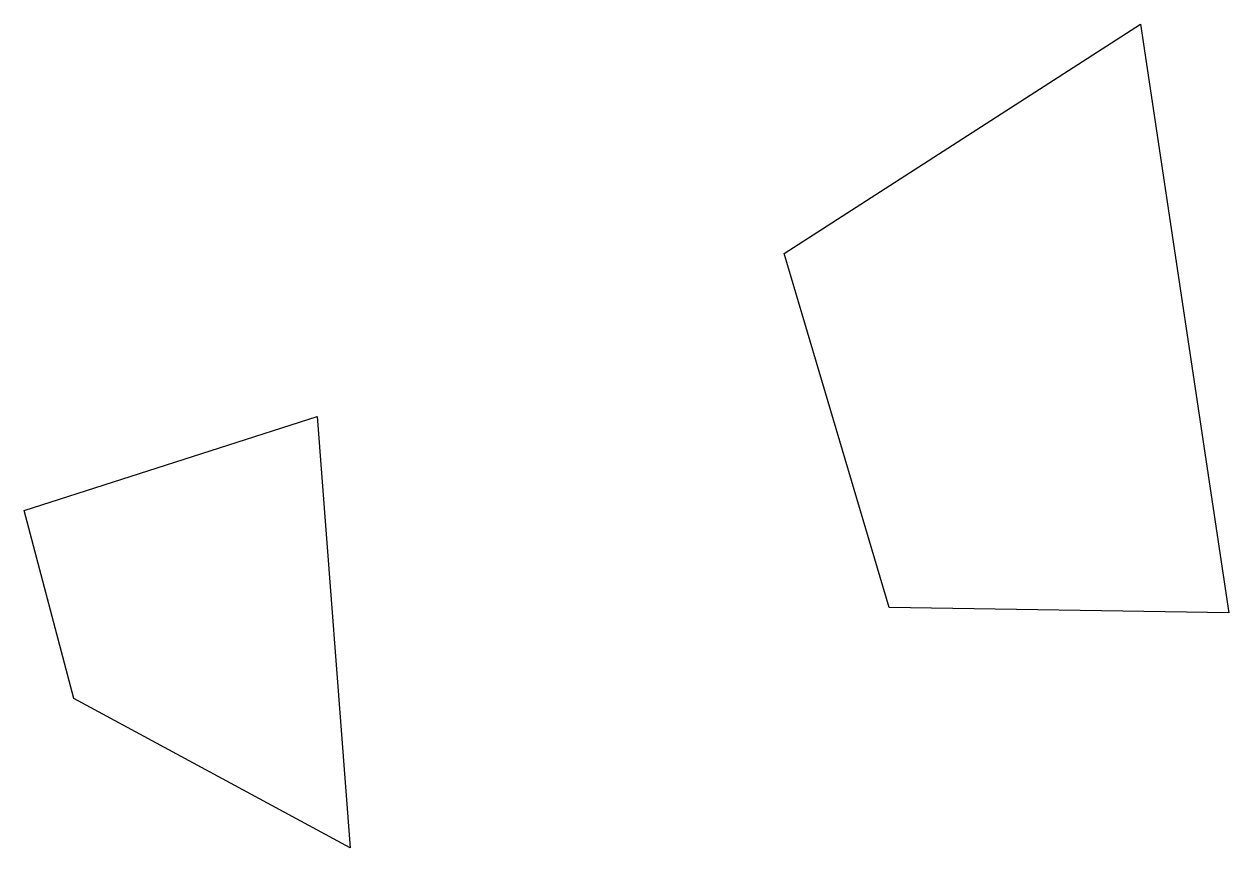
# Model space of a CAD drawing. Extents: x -436 to 0, y -85 to 213.
import ezdxf

# ---------------------------------------------------------------- set-up
doc = ezdxf.new("R2010")
doc.units = 0

msp = doc.modelspace()

# ---------------------------------------------------------------- linework, layer by layer
for p, q in [((-161, 130), (-32, 213)), ((-32, 213), (0, 0)), ((-123, 2), (-161, 130)), ((-436, 37), (-330, 71)), ((-330, 71), (-318, -85)), ((-418, -31), (-436, 37)), ((0, 0), (-123, 2)), ((-318, -85), (-418, -31))]:
    msp.add_line(p, q)

doc.saveas('drawing.dxf')
